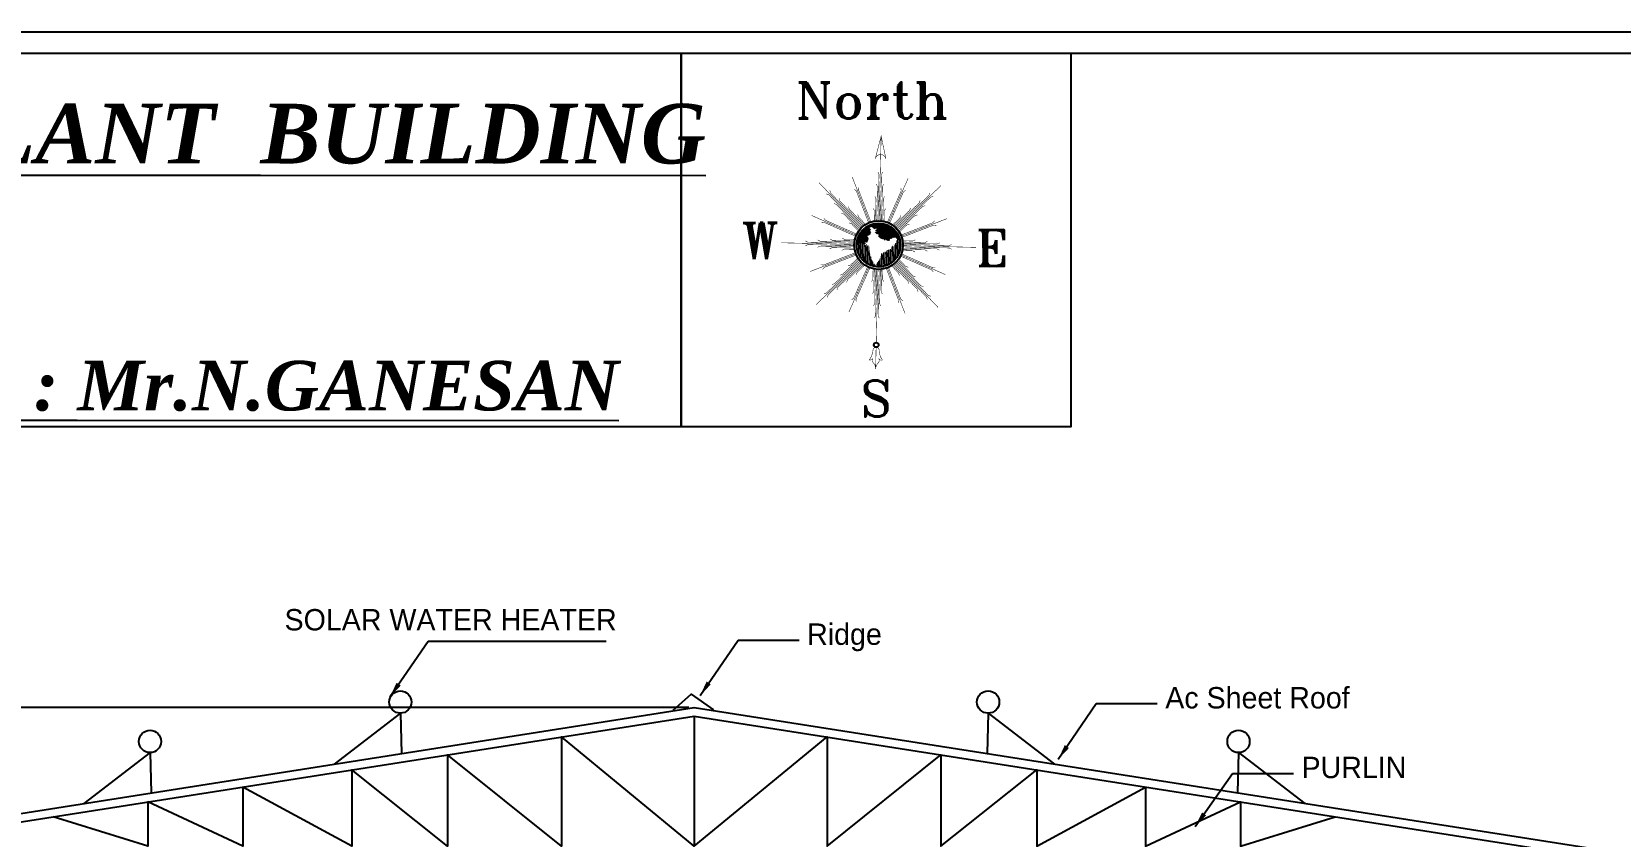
# Model space of a CAD drawing. Header units: metres. Extents: x 2266903 to 2267229, y 4174 to 4381.
# Drawn here: x 2267176.24 to 2267194.81, y 4270.14 to 4279.55 of the extents above; entities that cross this region are included whole.
import ezdxf

# ---------------------------------------------------------------- set-up
doc = ezdxf.new("R2010")
doc.units = ezdxf.units.M
doc.header["$LTSCALE"] = 3.5
doc.header["$MEASUREMENT"] = 0
doc.layers.get('0').update_dxf_attribs({"linetype": 'CONTINUOUS'})
doc.layers.add('BLK_1_HT_OF_BLDG', color=5, linetype='CONTINUOUS')
doc.layers.add('TITLE', color=7, linetype='CONTINUOUS')
doc.styles.add('APEXT', font='ROMANT.shx')
doc.styles.add('munuinchu', font='ANTQUAB.TTF', dxfattribs={"height": 4})
doc.dimstyles.get("Standard").update_dxf_attribs({"dimtxt": 0.18, "dimasz": 0.18, "dimexe": 0.18, "dimexo": 0.0625, "dimgap": 0.09, "dimtad": 0, "dimtih": 1, "dimtoh": 1, "dimdec": 4, "dimzin": 0, "dimdsep": 46, "dimtxsty": 'Standard', "dimcen": 0.09, "dimadec": 0, "dimazin": 0, "dimtfac": 1, "dimtdec": 4, "dimtofl": 0, "dimtmove": 0, "dimatfit": 3, "dimfxl": 0, "dimtolj": 1, "dimtzin": 0, "dimarcsym": 0})
doc.dimstyles.new('Standard$0', dxfattribs={"dimscale": 0.1, "dimtxt": 3, "dimasz": 0.8, "dimexe": 0.18, "dimexo": 0.0625, "dimgap": 0.09, "dimtad": 1, "dimzin": 0, "dimdsep": 46, "dimtxsty": 'Standard', "dimcen": 0.09, "dimclrd": 8, "dimclre": 8, "dimadec": 0, "dimazin": 0, "dimtfac": 1, "dimtix": 1, "dimtofl": 0, "dimtmove": 0, "dimatfit": 3, "dimfxl": 0, "dimtolj": 1, "dimtzin": 0, "dimarcsym": 0})

# ---------------------------------------------------------------- blocks, each defined once
blk = doc.blocks.new('*D77')
at = {"layer": 'BLK_1_HT_OF_BLDG', "color": 0, "lineweight": -2}
for p, q in [((2267183.921, 4271.645), (2267165.356, 4271.645)), ((2267165.536, 4271.465), (2267165.536, 4267.612)), ((2267165.536, 4263.4), (2267165.536, 4267.252)), ((2267183.921, 4263.22), (2267165.356, 4263.22))]:
    blk.add_line(p, q, dxfattribs=at)
at = {"layer": 'BLK_1_HT_OF_BLDG', "color": 0}
for points in [[(2267165.506, 4271.465), (2267165.566, 4271.465), (2267165.536, 4271.645)], [(2267165.506, 4263.4), (2267165.566, 4263.4), (2267165.536, 4263.22)]]:
    blk.add_solid(points, dxfattribs=at)
at = {"layer": 'BLK_1_HT_OF_BLDG', "color": 0, "insert": (2267165.536, 4267.432), "char_height": 0.18, "attachment_point": 5}
blk.add_mtext('\\A1;8.4248', dxfattribs=at)

msp = doc.modelspace()

# ---------------------------------------------------------------- hatches: boundary and pattern name
at = {"layer": 'TITLE'}
h = msp.add_hatch(dxfattribs=at)
h.set_pattern_fill('ANSI31', color=17, scale=0.041175, angle=358.6418878, style=0)
h.set_pattern_definition([(43.64189, (2267189.2390977, 4276.2151764), (-0.003552069, 0.003724584), [])])
h.paths.add_polyline_path([(2267185.886284, 4277.101366), (2267185.89806, 4277.095094), (2267185.907448, 4277.092776), (2267185.913591, 4277.086344), (2267185.93449, 4277.082705), (2267185.94904, 4277.079146), (2267185.971434, 4277.06846), (2267185.973742, 4277.068893), (2267185.976109, 4277.068001), (2267185.978402, 4277.068767), (2267185.982629, 4277.070945), (2267185.985831, 4277.073743), (2267185.987388, 4277.076136), (2267185.987647, 4277.077807), (2267185.987271, 4277.078787), (2267185.983996, 4277.077647), (2267185.981156, 4277.074201), (2267185.977144, 4277.074688), (2267185.971776, 4277.07578), (2267185.968702, 4277.077637), (2267185.967229, 4277.080893), (2267185.96476, 4277.084105), (2267185.964658, 4277.086425), (2267185.965435, 4277.09144), (2267185.969417, 4277.091615), (2267185.974092, 4277.091157), (2267185.976688, 4277.0926), (2267185.978967, 4277.093696), (2267185.981334, 4277.092804), (2267185.984047, 4277.091595), (2267185.986746, 4277.090718), (2267185.992431, 4277.089972), (2267185.997091, 4277.089845), (2267185.998131, 4277.088895), (2267186.001154, 4277.087413), (2267186.003121, 4277.091263), (2267186.00404, 4277.096072), (2267186.006713, 4277.103843), (2267186.014182, 4277.113958), (2267186.011916, 4277.117804), (2267186.016757, 4277.121018), (2267186.016611, 4277.124332), (2267186.017505, 4277.126696), (2267186.015656, 4277.130931), (2267186.014817, 4277.134879), (2267186.015696, 4277.137574), (2267186.016589, 4277.139938), (2267186.013457, 4277.143121), (2267186.012589, 4277.147732), (2267186.00688, 4277.149141), (2267186.004558, 4277.149038), (2267186.002421, 4277.152265), (2267186.002348, 4277.153922), (2267186.002245, 4277.156242), (2267186.003412, 4277.159946), (2267186.006297, 4277.162398), (2267186.00921, 4277.164186), (2267186.010319, 4277.169216), (2267186.011891, 4277.171277), (2267186.014921, 4277.170415), (2267186.023153, 4277.172105), (2267186.02831, 4277.176759), (2267186.029579, 4277.178143), (2267186.032161, 4277.179917), (2267186.034743, 4277.181691), (2267186.037554, 4277.185799), (2267186.038492, 4277.187169), (2267186.039341, 4277.190527), (2267186.040884, 4277.193251), (2267186.043061, 4277.196668), (2267186.044632, 4277.198729), (2267186.046175, 4277.201454), (2267186.046434, 4277.203126), (2267186.044803, 4277.210096), (2267186.043417, 4277.211363), (2267186.04167, 4277.213279), (2267186.039938, 4277.214863), (2267186.037542, 4277.216418), (2267186.03705, 4277.220049), (2267186.036918, 4277.223032), (2267186.03686, 4277.224357), (2267186.038085, 4277.226736), (2267186.039959, 4277.229475), (2267186.041907, 4277.230557), (2267186.043147, 4277.232604), (2267186.044299, 4277.236639), (2267186.043446, 4277.240918), (2267186.040298, 4277.244433), (2267186.038942, 4277.245037), (2267186.035565, 4277.246217), (2267186.033486, 4277.248117), (2267186.031437, 4277.249355), (2267186.027353, 4277.2515), (2267186.027177, 4277.255477), (2267186.027104, 4277.257134), (2267186.028964, 4277.260205), (2267186.031668, 4277.262631), (2267186.035134, 4277.264392), (2267186.036803, 4277.265155), (2267186.03869, 4277.266204), (2267186.041665, 4277.267622), (2267186.043247, 4277.268289), (2267186.050775, 4277.270795), (2267186.053069, 4277.27156), (2267186.059793, 4277.269864), (2267186.062594, 4277.266666), (2267186.065322, 4277.265126), (2267186.067747, 4277.262908), (2267186.076207, 4277.251991), (2267186.077247, 4277.25104), (2267186.081258, 4277.250553), (2267186.083595, 4277.250324), (2267186.087694, 4277.247848), (2267186.090437, 4277.245976), (2267186.091115, 4277.245674), (2267186.095024, 4277.247506), (2267186.10029, 4277.248734), (2267186.102857, 4277.25084), (2267186.108108, 4277.252399), (2267186.111095, 4277.252531), (2267186.113403, 4277.252964), (2267186.115726, 4277.253067), (2267186.119045, 4277.253213), (2267186.121441, 4277.251658), (2267186.122885, 4277.249065), (2267186.124285, 4277.247466), (2267186.125022, 4277.245838), (2267186.124894, 4277.241184), (2267186.124015, 4277.238489), (2267186.122517, 4277.23477), (2267186.118983, 4277.231958), (2267186.117411, 4277.229896), (2267186.109661, 4277.22746), (2267186.106704, 4277.226666), (2267186.105796, 4277.224633), (2267186.106201, 4277.222991), (2267186.106606, 4277.221348), (2267186.109362, 4277.219145), (2267186.113388, 4277.218326), (2267186.117775, 4277.216859), (2267186.118497, 4277.215563), (2267186.121718, 4277.210392), (2267186.122425, 4277.209427), (2267186.120868, 4277.207034), (2267186.119628, 4277.204987), (2267186.119686, 4277.203661), (2267186.117105, 4277.201887), (2267186.115445, 4277.201814), (2267186.112098, 4277.202331), (2267186.106383, 4277.203739), (2267186.102748, 4277.203247), (2267186.103616, 4277.198636), (2267186.106763, 4277.195122), (2267186.110227, 4277.191954), (2267186.111959, 4277.19037), (2267186.115697, 4277.188542), (2267186.118367, 4277.188328), (2267186.123676, 4277.188562), (2267186.129536, 4277.183839), (2267186.13222, 4277.183293), (2267186.1359, 4277.182791), (2267186.140057, 4277.178989), (2267186.142829, 4277.176454), (2267186.14622, 4277.174943), (2267186.149641, 4277.172769), (2267186.150739, 4277.170493), (2267186.150797, 4277.169168), (2267186.147263, 4277.166356), (2267186.146961, 4277.165678), (2267186.145462, 4277.161959), (2267186.144973, 4277.157953), (2267186.143114, 4277.154883), (2267186.142494, 4277.153859), (2267186.142971, 4277.15056), (2267186.149049, 4277.142403), (2267186.150132, 4277.140459), (2267186.158213, 4277.138158), (2267186.163625, 4277.136072), (2267186.170047, 4277.133698), (2267186.172399, 4277.133137), (2267186.178821, 4277.130764), (2267186.180192, 4277.129828), (2267186.184218, 4277.129009), (2267186.186873, 4277.129126), (2267186.197734, 4277.125206), (2267186.199481, 4277.123291), (2267186.202238, 4277.121088), (2267186.203926, 4277.120498), (2267186.204477, 4277.118978), (2267186.2047, 4277.117929), (2267186.206188, 4277.11623), (2267186.207493, 4277.114699), (2267186.211436, 4277.113523), (2267186.213339, 4277.115599), (2267186.214462, 4277.120297), (2267186.21436, 4277.122617), (2267186.214156, 4277.127257), (2267186.21587, 4277.133642), (2267186.21871, 4277.137088), (2267186.221712, 4277.136888), (2267186.224742, 4277.136025), (2267186.224917, 4277.132048), (2267186.224976, 4277.130722), (2267186.22538, 4277.12908), (2267186.227503, 4277.126185), (2267186.227649, 4277.12287), (2267186.226711, 4277.121501), (2267186.227838, 4277.118562), (2267186.229426, 4277.11462), (2267186.231129, 4277.113699), (2267186.235199, 4277.111885), (2267186.239572, 4277.11075), (2267186.24657, 4277.110394), (2267186.249254, 4277.109848), (2267186.252557, 4277.110325), (2267186.256554, 4277.110169), (2267186.258877, 4277.110271), (2267186.267447, 4277.111977), (2267186.26873, 4277.11303), (2267186.267979, 4277.114989), (2267186.266334, 4277.116494), (2267186.266838, 4277.118259), (2267186.266375, 4277.121227), (2267186.261685, 4277.122017), (2267186.259982, 4277.122938), (2267186.257874, 4277.125502), (2267186.257816, 4277.126828), (2267186.259446, 4277.127564), (2267186.261291, 4277.130966), (2267186.263975, 4277.13042), (2267186.265678, 4277.129498), (2267186.269055, 4277.128319), (2267186.271363, 4277.128753), (2267186.276585, 4277.130975), (2267186.279211, 4277.131755), (2267186.287175, 4277.132105), (2267186.290782, 4277.13326), (2267186.292065, 4277.134313), (2267186.294935, 4277.137096), (2267186.297863, 4277.138553), (2267186.300113, 4277.140312), (2267186.303286, 4277.143773), (2267186.308811, 4277.146672), (2267186.311422, 4277.147784), (2267186.314394, 4277.148247), (2267186.316429, 4277.14734), (2267186.320513, 4277.145195), (2267186.322504, 4277.145283), (2267186.326081, 4277.147101), (2267186.330034, 4277.147939), (2267186.335012, 4277.148158), (2267186.33735, 4277.147929), (2267186.337061, 4277.14692), (2267186.335114, 4277.145838), (2267186.3365, 4277.144571), (2267186.339242, 4277.142699), (2267186.34057, 4277.142758), (2267186.341853, 4277.14381), (2267186.343498, 4277.144215), (2267186.346597, 4277.14179), (2267186.346674, 4277.140038), (2267186.345161, 4277.136651), (2267186.343228, 4277.135237), (2267186.343257, 4277.134574), (2267186.344643, 4277.133307), (2267186.347991, 4277.13279), (2267186.349967, 4277.13321), (2267186.353942, 4277.134871), (2267186.357577, 4277.135363), (2267186.362209, 4277.135899), (2267186.365327, 4277.133048), (2267186.364794, 4277.130036), (2267186.363525, 4277.128652), (2267186.362358, 4277.124948), (2267186.361746, 4277.122438), (2267186.361775, 4277.121775), (2267186.36381, 4277.120868), (2267186.367202, 4277.119357), (2267186.37144, 4277.123202), (2267186.379166, 4277.125888), (2267186.383073, 4277.127879, 0.77930178)])
h = msp.add_hatch(dxfattribs=at)
h.set_pattern_fill('MUDST', color=151, scale=0.041175, angle=358.6418878, style=0)
h.set_pattern_definition([(358.6419, (2267189.239098, 4276.215176), (0.020825456, 0.009802796), [0.010293633, -0.010293633, 0, -0.010293633, 0, -0.010293633])])
h.paths.add_polyline_path([(2267186.394467, 4277.04596, 0.081135597), (2267186.383073, 4277.127879), (2267186.379166, 4277.125888), (2267186.37144, 4277.123202), (2267186.367202, 4277.119357), (2267186.367792, 4277.118445), (2267186.36563, 4277.117296), (2267186.363624, 4277.11754), (2267186.357925, 4277.118617), (2267186.35566, 4277.117189), (2267186.353815, 4277.113787), (2267186.352648, 4277.112647), (2267186.352477, 4277.108986), (2267186.350212, 4277.107558), (2267186.350285, 4277.105901), (2267186.349406, 4277.103206), (2267186.347561, 4277.099804), (2267186.345297, 4277.098376), (2267186.344491, 4277.094024), (2267186.342617, 4277.091285), (2267186.341781, 4277.087595), (2267186.342332, 4277.082639), (2267186.342693, 4277.08199), (2267186.341685, 4277.074538), (2267186.33177, 4277.077714), (2267186.331873, 4277.075394), (2267186.332409, 4277.070769), (2267186.333277, 4277.066158), (2267186.332471, 4277.061806), (2267186.329889, 4277.060032), (2267186.32839, 4277.056313), (2267186.324755, 4277.055821), (2267186.319445, 4277.055587), (2267186.316805, 4277.055139), (2267186.317356, 4277.050182), (2267186.317877, 4277.045888), (2267186.318399, 4277.041594), (2267186.319989, 4277.035687), (2267186.320569, 4277.030068), (2267186.320715, 4277.026753), (2267186.317874, 4277.023308), (2267186.316503, 4277.024243), (2267186.313312, 4277.028752), (2267186.311448, 4277.033319), (2267186.311375, 4277.034976), (2267186.309585, 4277.037886), (2267186.301606, 4277.037866), (2267186.301, 4277.036511), (2267186.30103, 4277.035849), (2267186.301307, 4277.029552), (2267186.299852, 4277.024839), (2267186.297212, 4277.02439), (2267186.295465, 4277.026306), (2267186.293025, 4277.028855), (2267186.289593, 4277.021977), (2267186.289768, 4277.018), (2267186.289684, 4277.012351), (2267186.285833, 4277.009193), (2267186.284506, 4277.009135), (2267186.283397, 4277.004105), (2267186.280742, 4277.003988), (2267186.277829, 4277.002199), (2267186.273314, 4276.999012), (2267186.265282, 4276.998965), (2267186.263291, 4276.998877), (2267186.261026, 4276.997449), (2267186.257146, 4276.994954), (2267186.251881, 4276.993726), (2267186.229018, 4276.986191), (2267186.223219, 4276.979772), (2267186.221671, 4276.97806), (2267186.219574, 4276.973778), (2267186.21911, 4276.970465), (2267186.214359, 4276.968642), (2267186.207534, 4276.965359), (2267186.193697, 4276.956814), (2267186.181857, 4276.954366), (2267186.174989, 4276.952075), (2267186.170239, 4276.946894), (2267186.167564, 4276.939816), (2267186.166963, 4276.930841), (2267186.167329, 4276.928787), (2267186.164185, 4276.909757), (2267186.159872, 4276.894652), (2267186.154216, 4276.887443), (2267186.149641, 4276.878293), (2267186.145602, 4276.869772), (2267186.141823, 4276.865907), (2267186.135478, 4276.860766), (2267186.125804, 4276.854374), (2267186.123085, 4276.848288), (2267186.120541, 4276.838233), (2267186.114037, 4276.827806), (2267186.106838, 4276.820985), (2267186.095892, 4276.821908), (2267186.084638, 4276.827694), (2267186.073855, 4276.848505), (2267186.065825, 4276.860568), (2267186.060232, 4276.883118), (2267186.052162, 4276.898859), (2267186.045676, 4276.910505), (2267186.042127, 4276.923275), (2267186.041734, 4276.932206), (2267186.03793, 4276.95732), (2267186.032005, 4276.978194), (2267186.029885, 4276.984533), (2267186.026248, 4276.996092), (2267186.024836, 4277.00772), (2267186.026919, 4277.018658), (2267186.025417, 4277.022576), (2267186.020046, 4277.028981), (2267186.019871, 4277.032958), (2267186.015729, 4277.043973), (2267186.011424, 4277.045776), (2267186.005479, 4277.041506), (2267186.003262, 4277.043428), (2267186.003145, 4277.04608), (2267185.999174, 4277.050089), (2267185.999087, 4277.052078), (2267185.996545, 4277.056947), (2267185.994105, 4277.059496), (2267185.990542, 4277.057347), (2267185.989693, 4277.053989), (2267185.98776, 4277.052575), (2267185.984529, 4277.050441), (2267185.981528, 4277.050641), (2267185.977053, 4277.054096), (2267185.974771, 4277.060637), (2267185.974366, 4277.06228), (2267185.97298, 4277.063547), (2267185.971434, 4277.06846), (2267185.94904, 4277.079146), (2267185.93449, 4277.082705), (2267185.913591, 4277.086344), (2267185.907448, 4277.092776), (2267185.89806, 4277.095094), (2267185.886284, 4277.101366, 0.042473379), (2267185.881568, 4277.058119, 1)])

# ---------------------------------------------------------------- linework, layer by layer
at = {"color": 0}
for points in [[(2267130.776248, 4279.54691), (2267228.706137, 4279.54691), (2267228.706137, 4209.444695), (2267130.776248, 4209.444695)], [(2267131.026248, 4279.29691), (2267183.832786, 4279.29691), (2267183.832786, 4274.92516), (2267131.026248, 4274.92516)], [(2267131.026248, 4279.29691), (2267228.456137, 4279.29691), (2267228.456137, 4209.694695), (2267131.026248, 4209.694695)], [(2267183.832786, 4279.29691), (2267188.386773, 4279.29691), (2267188.386773, 4274.92516), (2267183.832786, 4274.92516)]]:
    msp.add_lwpolyline(points, close=True, dxfattribs=at)
for points in [[(2267212.831818, 4209.694695), (2267131.026248, 4209.694695), (2267131.026248, 4279.29691), (2267212.831818, 4279.29691), (2267212.831818, 4232.270406)], [(2267180.549159, 4271.576899), (2267179.774873, 4270.982515)], [(2267180.549159, 4271.576899), (2267180.562053, 4271.106354)], [(2267187.418527, 4271.576899), (2267187.405632, 4271.106354)], [(2267187.418527, 4271.576899), (2267188.192812, 4270.982515)], [(2267177.622891, 4271.116538), (2267176.848606, 4270.522154)], [(2267177.622891, 4271.116538), (2267177.635786, 4270.645993)], [(2267190.344794, 4271.116538), (2267190.3319, 4270.645993)], [(2267190.344794, 4271.116538), (2267191.119079, 4270.522154)]]:
    msp.add_lwpolyline(points, dxfattribs=at)
for points in [[(2267173.434515, 4269.985048), (2267183.983843, 4271.644671), (2267194.531948, 4269.985211)], [(2267183.737694, 4271.611978), (2267183.947186, 4271.80109), (2267184.206994, 4271.615032)], [(2267173.434515, 4269.88417), (2267183.983843, 4271.543793), (2267194.531948, 4269.884332)], [(2267183.983843, 4271.543793), (2267183.983843, 4270.023793), (2267182.431303, 4271.299547), (2267182.431303, 4270.023793), (2267181.100944, 4271.090255), (2267181.100944, 4270.023793), (2267179.980572, 4270.913997), (2267179.980572, 4270.023793), (2267178.709179, 4270.713981), (2267178.709179, 4270.023793), (2267177.59829, 4270.539216), (2267177.59829, 4270.023793), (2267176.492296, 4270.365221)], [(2267183.983843, 4271.543793), (2267183.983843, 4270.023793), (2267185.536382, 4271.299547), (2267185.536382, 4270.023793), (2267186.866741, 4271.090255), (2267186.866741, 4270.023793), (2267187.987113, 4270.913997), (2267187.987113, 4270.023793), (2267189.258507, 4270.713981), (2267189.258507, 4270.023793), (2267190.369395, 4270.539216), (2267190.369395, 4270.023793), (2267191.475389, 4270.365221)]]:
    msp.add_lwpolyline(points)
for centre in [(2267180.549159, 4271.707201), (2267187.418527, 4271.707201), (2267177.622891, 4271.246839), (2267190.344794, 4271.246839)]:
    msp.add_circle(centre, 0.130301, dxfattribs=at)
at = {"layer": 'TITLE', "color": 251, "const_width": 0.0057}
msp.add_lwpolyline([(2267186.099726, 4278.063589, -0.791706026), (2267186.224206, 4278.060638), (2267186.168226, 4278.326179), (2267186.099726, 4278.063589)], format="xyb", dxfattribs=at)
for points in [[(2267186.144773, 4277.336984), (2267186.168226, 4278.326179)], [(2267185.941309, 4277.258302), (2267185.442547, 4277.781288)], [(2267186.035216, 4277.317878), (2267185.829612, 4277.849557)], [(2267186.116245, 4277.336231), (2267186.125737, 4277.736581), (2267186.112165, 4277.765413)], [(2267186.130518, 4277.336965), (2267186.143362, 4277.878715), (2267186.12979, 4277.907547)], [(2267186.159012, 4277.336289), (2267186.171856, 4277.878039), (2267186.186779, 4277.906196)], [(2267186.173234, 4277.33488), (2267186.182725, 4277.735229), (2267186.197648, 4277.763386)], [(2267186.253302, 4277.312708), (2267186.483871, 4277.834046)], [(2267185.931242, 4277.248209), (2267185.55725, 4277.640367), (2267185.527265, 4277.651157)], [(2267185.951868, 4277.26788), (2267185.577876, 4277.660038), (2267185.568517, 4277.690498)], [(2267185.962921, 4277.276939), (2267185.686541, 4277.566742), (2267185.677185, 4277.597202)], [(2267186.022052, 4277.312406), (2267185.878001, 4277.684914), (2267185.854428, 4277.706357)], [(2267186.048636, 4277.322686), (2267185.904585, 4277.695192), (2267185.907597, 4277.726918)], [(2267186.101955, 4277.334773), (2267186.108112, 4277.594446), (2267186.09454, 4277.623279)], [(2267186.187439, 4277.332746), (2267186.193595, 4277.59242), (2267186.208518, 4277.620576)], [(2267186.240125, 4277.318146), (2267186.401667, 4277.683407), (2267186.400162, 4277.715241)], [(2267186.266192, 4277.306618), (2267186.427734, 4277.671881), (2267186.452294, 4277.692183)], [(2267186.323576, 4277.268389), (2267186.613379, 4277.544768), (2267186.624168, 4277.574751)], [(2267186.334187, 4277.258815), (2267186.726346, 4277.632807), (2267186.737135, 4277.662792)], [(2267186.34428, 4277.248749), (2267186.867266, 4277.747511)], [(2267186.353858, 4277.238189), (2267186.746016, 4277.612181), (2267186.776476, 4277.62154)], [(2267185.877349, 4277.167324), (2267185.356012, 4277.397893)], [(2267185.921669, 4277.237597), (2267185.645289, 4277.5274), (2267185.615307, 4277.538189)], [(2267185.912595, 4277.226462), (2267185.733331, 4277.414433), (2267185.703349, 4277.425222)], [(2267185.974474, 4277.285475), (2267185.795209, 4277.473445), (2267185.785853, 4277.503908)], [(2267185.986536, 4277.293477), (2267185.903878, 4277.380149), (2267185.89452, 4277.410612)], [(2267186.087648, 4277.332578), (2267186.090487, 4277.452312), (2267186.076915, 4277.481144)], [(2267186.201626, 4277.329875), (2267186.204464, 4277.44961), (2267186.219387, 4277.477767)], [(2267186.300771, 4277.286027), (2267186.387444, 4277.368684), (2267186.398235, 4277.39867)], [(2267186.312441, 4277.277462), (2267186.500411, 4277.456726), (2267186.511201, 4277.486709)], [(2267186.362918, 4277.227136), (2267186.65272, 4277.503513), (2267186.68318, 4277.512872)], [(2267186.371453, 4277.215583), (2267186.559424, 4277.394848), (2267186.589886, 4277.404204)], [(2267185.871911, 4277.154146), (2267185.50665, 4277.315689), (2267185.474817, 4277.314184)], [(2267185.883439, 4277.180213), (2267185.518176, 4277.341756), (2267185.497875, 4277.366319)], [(2267185.904031, 4277.214793), (2267185.821373, 4277.301466), (2267185.791388, 4277.312256)], [(2267186.379455, 4277.203521), (2267186.466127, 4277.28618), (2267186.49659, 4277.295537)], [(2267186.398384, 4277.168005), (2267186.770893, 4277.312057), (2267186.792335, 4277.33563)], [(2267186.403857, 4277.154842), (2267186.935536, 4277.360446)], [(2267186.408665, 4277.141421), (2267186.78117, 4277.285473), (2267186.812897, 4277.282461)], [(2267185.853074, 4277.058795), (2267184.998242, 4277.079062)], [(2267185.853093, 4277.044539), (2267185.311343, 4277.057383), (2267185.282511, 4277.043812)], [(2267185.853768, 4277.073034), (2267185.312018, 4277.085878), (2267185.283862, 4277.1008)], [(2267185.853827, 4277.030267), (2267185.453477, 4277.039758), (2267185.424645, 4277.026187)], [(2267185.855178, 4277.087256), (2267185.454828, 4277.096747), (2267185.426671, 4277.11167)], [(2267185.855285, 4277.015977), (2267185.595611, 4277.022133), (2267185.566779, 4277.008562)], [(2267185.857311, 4277.10146), (2267185.597638, 4277.107617), (2267185.569481, 4277.122539)], [(2267185.860182, 4277.115647), (2267185.740448, 4277.118486), (2267185.712291, 4277.133409)], [(2267186.418556, 4277.102409), (2267186.538291, 4277.099571), (2267186.567123, 4277.113142)], [(2267186.420751, 4277.088102), (2267186.680425, 4277.081946), (2267186.709257, 4277.095517)], [(2267186.420858, 4277.016824), (2267186.821208, 4277.007332), (2267186.849364, 4276.992409)], [(2267186.422209, 4277.073812), (2267186.822559, 4277.064321), (2267186.851391, 4277.077893)], [(2267186.422268, 4277.031045), (2267186.964018, 4277.018202), (2267186.992174, 4277.003279)], [(2267186.422943, 4277.05954), (2267186.964693, 4277.046696), (2267186.993525, 4277.060268)], [(2267186.422962, 4277.045284), (2267187.277794, 4277.025017)], [(2267185.872179, 4276.949237), (2267185.3405, 4276.743633)], [(2267185.931756, 4276.855331), (2267185.40877, 4276.356568)], [(2267185.867371, 4276.962658), (2267185.494866, 4276.818607), (2267185.463139, 4276.821618)], [(2267185.877651, 4276.936074), (2267185.505143, 4276.792023), (2267185.483701, 4276.768449)], [(2267185.922178, 4276.86589), (2267185.53002, 4276.491898), (2267185.49956, 4276.482539)], [(2267185.941849, 4276.845264), (2267185.54969, 4276.471272), (2267185.538901, 4276.441287)], [(2267185.913118, 4276.876943), (2267185.623316, 4276.600563), (2267185.592856, 4276.591207)], [(2267185.95246, 4276.83569), (2267185.662657, 4276.559311), (2267185.651868, 4276.529329)], [(2267185.904583, 4276.888496), (2267185.716612, 4276.709231), (2267185.68615, 4276.699875)], [(2267185.85748, 4277.00167), (2267185.737745, 4277.004508), (2267185.708913, 4276.990937)], [(2267185.896581, 4276.900558), (2267185.809909, 4276.8179), (2267185.779446, 4276.808542)], [(2267186.324167, 4276.836199), (2267186.69816, 4276.444041), (2267186.707519, 4276.413581)], [(2267186.334727, 4276.845777), (2267186.833489, 4276.322791)], [(2267186.344794, 4276.85587), (2267186.718786, 4276.463712), (2267186.748771, 4276.452923)], [(2267186.354367, 4276.866482), (2267186.630747, 4276.576679), (2267186.660729, 4276.56589)], [(2267186.363441, 4276.877617), (2267186.542705, 4276.689646), (2267186.572687, 4276.678857)], [(2267186.372005, 4276.889286), (2267186.454663, 4276.802614), (2267186.484648, 4276.791823)], [(2267186.392596, 4276.923866), (2267186.757859, 4276.762324), (2267186.778161, 4276.73776)], [(2267186.398686, 4276.936755), (2267186.920024, 4276.706186)], [(2267186.404125, 4276.949933), (2267186.769386, 4276.788391), (2267186.801219, 4276.789896)], [(2267186.415854, 4276.988432), (2267186.535588, 4276.985593), (2267186.563745, 4276.97067)], [(2267186.418725, 4277.002619), (2267186.678398, 4276.996463), (2267186.706555, 4276.98154)], [(2267185.963595, 4276.826617), (2267185.775624, 4276.647353), (2267185.764835, 4276.617371)], [(2267186.022734, 4276.791371), (2267185.792164, 4276.270033)], [(2267186.009844, 4276.797461), (2267185.848302, 4276.432198), (2267185.823739, 4276.411897)], [(2267186.035911, 4276.785933), (2267185.874369, 4276.420672), (2267185.875874, 4276.388839)], [(2267185.975264, 4276.818053), (2267185.888592, 4276.735395), (2267185.877801, 4276.70541)], [(2267186.07441, 4276.774204), (2267186.071572, 4276.654469), (2267186.056649, 4276.626313)], [(2267186.088597, 4276.771333), (2267186.082441, 4276.511659), (2267186.067518, 4276.483503)], [(2267186.102802, 4276.7692), (2267186.093311, 4276.36885), (2267186.078388, 4276.340693)], [(2267186.117024, 4276.76779), (2267186.10418, 4276.22604), (2267186.089257, 4276.197883)], [(2267186.145518, 4276.767114), (2267186.132674, 4276.225364), (2267186.146246, 4276.196532)], [(2267186.159791, 4276.767849), (2267186.150299, 4276.367499), (2267186.163871, 4276.338666)], [(2267186.174081, 4276.769306), (2267186.167924, 4276.509633), (2267186.181496, 4276.480801)], [(2267186.188388, 4276.771502), (2267186.185549, 4276.651767), (2267186.199121, 4276.622935)], [(2267186.2274, 4276.781393), (2267186.371451, 4276.408887), (2267186.368439, 4276.377161)], [(2267186.24082, 4276.786201), (2267186.446424, 4276.254522)], [(2267186.253983, 4276.791673), (2267186.398035, 4276.419165), (2267186.421608, 4276.397722)], [(2267186.2895, 4276.810602), (2267186.372158, 4276.72393), (2267186.381516, 4276.693468)], [(2267186.301562, 4276.818604), (2267186.480826, 4276.630634), (2267186.490183, 4276.600171)], [(2267186.313114, 4276.82714), (2267186.589492, 4276.537338), (2267186.598851, 4276.506878)]]:
    msp.add_lwpolyline(points, dxfattribs=at)
at = {"layer": 'TITLE', "color": 241}
msp.add_lwpolyline([(2267186.293025, 4277.028855, 0.001133, 0.001133, 0), (2267186.289593, 4277.021977, 0.001133, 0.001133, 0), (2267186.289768, 4277.018, 0.001133, 0.001133, 0), (2267186.289684, 4277.012351, 0.001133, 0.001133, 0), (2267186.285833, 4277.009193, 0.001133, 0.001133, 0), (2267186.284506, 4277.009135, 0.001133, 0.001133, 0), (2267186.283397, 4277.004105, 0.001133, 0.001133, 0), (2267186.280742, 4277.003988, 0.001133, 0.001133, 0), (2267186.277829, 4277.002199, 0.001133, 0.001133, 0), (2267186.273314, 4276.999012, 0.001133, 0.001133, 0), (2267186.265282, 4276.998965, 0.001133, 0.001133, 0), (2267186.263291, 4276.998877, 0.001133, 0.001133, 0), (2267186.261026, 4276.997449, 0.001133, 0.001133, 0), (2267186.257146, 4276.994954, 0.001133, 0.001133, 0), (2267186.251881, 4276.993726, 0.001133, 0.001133, 0), (2267186.229018, 4276.986191, 0.001133, 0.001133, 0), (2267186.223219, 4276.979772, 0.001129, 0.001129, 0), (2267186.221671, 4276.97806, 0.001129, 0.001129, 0), (2267186.219574, 4276.973778, 0.001129, 0.001129, 0), (2267186.21911, 4276.970465, 0.001129, 0.001129, 0), (2267186.214359, 4276.968642, 0.001129, 0.001129, 0), (2267186.207534, 4276.965359, 0.001129, 0.001129, 0), (2267186.193697, 4276.956814, 0.001129, 0.001129, 0), (2267186.181857, 4276.954366, 0.001129, 0.001129, 0), (2267186.174989, 4276.952075, 0.001129, 0.001129, 0), (2267186.170239, 4276.946894, 0.001129, 0.001129, 0), (2267186.167564, 4276.939816, 0.001129, 0.001129, 0), (2267186.166963, 4276.930841, 0.001129, 0.001129, 0), (2267186.167329, 4276.928787, 0.001129, 0.001129, 0), (2267186.164185, 4276.909757, 0.001129, 0.001129, 0), (2267186.159872, 4276.894652, 0.001129, 0.001129, 0), (2267186.154216, 4276.887443, 0.001129, 0.001129, 0), (2267186.149641, 4276.878293, 0.001129, 0.001129, 0), (2267186.145602, 4276.869772, 0.001129, 0.001129, 0), (2267186.141823, 4276.865907, 0.001129, 0.001129, 0), (2267186.135478, 4276.860766, 0.001129, 0.001129, 0), (2267186.125804, 4276.854374, 0.001129, 0.001129, 0), (2267186.123085, 4276.848288, 0.001129, 0.001129, 0), (2267186.120541, 4276.838233, 0.001129, 0.001129, 0), (2267186.114037, 4276.827806, 0.001129, 0.001129, 0), (2267186.106838, 4276.820985, 0.001129, 0.001129, 0), (2267186.095892, 4276.821908, 0.001129, 0.001129, 0), (2267186.084638, 4276.827694, 0.001129, 0.001129, 0), (2267186.073855, 4276.848505, 0.001129, 0.001129, 0), (2267186.065825, 4276.860568, 0.001129, 0.001129, 0), (2267186.060232, 4276.883118, 0.001129, 0.001129, 0), (2267186.052162, 4276.898859, 0.001129, 0.001129, 0), (2267186.045676, 4276.910505, 0.001129, 0.001129, 0), (2267186.042127, 4276.923275, 0.001129, 0.001129, 0), (2267186.041734, 4276.932206, 0.001129, 0.001129, 0), (2267186.03793, 4276.95732, 0.001129, 0.001129, 0), (2267186.032005, 4276.978194, 0.001129, 0.001129, 0), (2267186.029885, 4276.984533, 0.001129, 0.001129, 0), (2267186.026248, 4276.996092, 0.001129, 0.001129, 0), (2267186.024836, 4277.00772, 0.001129, 0.001129, 0), (2267186.026919, 4277.018658, 0.001129, 0.001129, 0), (2267186.025417, 4277.022576, 0.001129, 0.001129, 0), (2267186.020046, 4277.028981, 0.001129, 0.001129, 0), (2267186.019871, 4277.032958, 0.001129, 0.001129, 0), (2267186.015729, 4277.043973, 0.001129, 0.001129, 0), (2267186.011424, 4277.045776, 0.001129, 0.001129, 0), (2267186.005479, 4277.041506, 0.001129, 0.001129, 0), (2267186.003262, 4277.043428, 0.001129, 0.001129, 0), (2267186.003145, 4277.04608, 0.001129, 0.001129, 0), (2267185.999174, 4277.050089, 0.001129, 0.001129, 0), (2267185.999087, 4277.052078, 0.001129, 0.001129, 0), (2267185.996545, 4277.056947, 0.001129, 0.001129, 0), (2267185.994105, 4277.059496, 0.001129, 0.001129, 0), (2267185.990542, 4277.057347, 0.001129, 0.001129, 0), (2267185.989693, 4277.053989, 0.001129, 0.001129, 0), (2267185.98776, 4277.052575, 0.001129, 0.001129, 0), (2267185.984529, 4277.050441, 0.001129, 0.001129, 0), (2267185.981528, 4277.050641, 0.001129, 0.001129, 0), (2267185.977053, 4277.054096, 0.001129, 0.001129, 0), (2267185.974771, 4277.060637, 0.001129, 0.001129, 0), (2267185.974366, 4277.06228, 0.001129, 0.001129, 0), (2267185.97298, 4277.063547, 0.001129, 0.001129, 0), (2267185.971434, 4277.06846, 0.001129, 0.001129, 0), (2267185.973742, 4277.068893, 0.001129, 0.001129, 0), (2267185.976109, 4277.068001, 0.001129, 0.001129, 0), (2267185.978402, 4277.068767, 0.001129, 0.001129, 0), (2267185.982629, 4277.070945, 0.001129, 0.001129, 0), (2267185.985831, 4277.073743, 0.001129, 0.001129, 0), (2267185.987388, 4277.076136, 0.001129, 0.001129, 0), (2267185.987647, 4277.077807, 0.001129, 0.001129, 0), (2267185.987271, 4277.078787, 0.001129, 0.001129, 0), (2267185.983996, 4277.077647, 0.001129, 0.001129, 0), (2267185.981156, 4277.074201, 0.001129, 0.001129, 0), (2267185.977144, 4277.074688, 0.001129, 0.001129, 0), (2267185.971776, 4277.07578, 0.001129, 0.001129, 0), (2267185.968702, 4277.077637, 0.001129, 0.001129, 0), (2267185.967229, 4277.080893, 0.001129, 0.001129, 0), (2267185.96476, 4277.084105, 0.001129, 0.001129, 0), (2267185.964658, 4277.086425, 0.001129, 0.001129, 0), (2267185.965435, 4277.09144, 0.001129, 0.001129, 0), (2267185.969417, 4277.091615, 0.001129, 0.001129, 0), (2267185.974092, 4277.091157, 0.001129, 0.001129, 0), (2267185.976688, 4277.0926, 0.001129, 0.001129, 0), (2267185.978967, 4277.093696, 0.001129, 0.001129, 0), (2267185.981334, 4277.092804, 0.001129, 0.001129, 0), (2267185.984047, 4277.091595, 0.001129, 0.001129, 0), (2267185.986746, 4277.090718, 0.001129, 0.001129, 0), (2267185.992431, 4277.089972, 0.001129, 0.001129, 0), (2267185.997091, 4277.089845, 0.001129, 0.001129, 0), (2267185.998131, 4277.088895, 0.001129, 0.001129, 0), (2267186.001154, 4277.087413, 0.001129, 0.001129, 0), (2267186.003121, 4277.091263, 0.001129, 0.001129, 0), (2267186.00404, 4277.096072, 0.001129, 0.001129, 0), (2267186.006713, 4277.103843, 0.001129, 0.001129, 0), (2267186.006713, 4277.103843, 0.001129, 0.001129, 0), (2267186.014182, 4277.113958, 0.001129, 0.001129, 0), (2267186.011916, 4277.117804, 0.001129, 0.001129, 0), (2267186.016757, 4277.121018, 0.001129, 0.001129, 0), (2267186.016611, 4277.124332, 0.001129, 0.001129, 0), (2267186.017505, 4277.126696, 0.001129, 0.001129, 0), (2267186.015656, 4277.130931, 0.001129, 0.001129, 0), (2267186.014817, 4277.134879, 0.001129, 0.001129, 0), (2267186.015696, 4277.137574, 0.001129, 0.001129, 0), (2267186.016589, 4277.139938, 0.001129, 0.001129, 0), (2267186.013457, 4277.143121, 0.001129, 0.001129, 0), (2267186.012589, 4277.147732, 0.001129, 0.001129, 0), (2267186.00688, 4277.149141, 0.001129, 0.001129, 0), (2267186.004558, 4277.149038, 0.001129, 0.001129, 0), (2267186.002421, 4277.152265, 0.001129, 0.001129, 0), (2267186.002348, 4277.153922, 0.001129, 0.001129, 0), (2267186.002245, 4277.156242, 0.001129, 0.001129, 0), (2267186.003412, 4277.159946, 0.001129, 0.001129, 0), (2267186.006297, 4277.162398, 0.001129, 0.001129, 0), (2267186.00921, 4277.164186, 0.001129, 0.001129, 0), (2267186.010319, 4277.169216, 0.001129, 0.001129, 0), (2267186.011891, 4277.171277, 0.001129, 0.001129, 0), (2267186.014921, 4277.170415, 0.001129, 0.001129, 0), (2267186.023153, 4277.172105, 0.001129, 0.001129, 0), (2267186.02831, 4277.176759, 0.001129, 0.001129, 0), (2267186.029579, 4277.178143, 0.001129, 0.001129, 0), (2267186.032161, 4277.179917, 0.001129, 0.001129, 0), (2267186.034743, 4277.181691, 0.001129, 0.001129, 0), (2267186.037554, 4277.185799, 0.001129, 0.001129, 0), (2267186.038492, 4277.187169, 0.001129, 0.001129, 0), (2267186.039341, 4277.190527, 0.001129, 0.001129, 0), (2267186.040884, 4277.193251, 0.001129, 0.001129, 0), (2267186.043061, 4277.196668, 0.001129, 0.001129, 0), (2267186.044632, 4277.198729, 0.001129, 0.001129, 0), (2267186.046175, 4277.201454, 0.001129, 0.001129, 0), (2267186.046434, 4277.203126, 0.001129, 0.001129, 0), (2267186.044803, 4277.210096, 0.001129, 0.001129, 0), (2267186.043417, 4277.211363, 0.001129, 0.001129, 0), (2267186.04167, 4277.213279, 0.001129, 0.001129, 0), (2267186.039938, 4277.214863, 0.001129, 0.001129, 0), (2267186.037542, 4277.216418, 0.001129, 0.001129, 0), (2267186.03705, 4277.220049, 0.001129, 0.001129, 0), (2267186.036918, 4277.223032, 0.001129, 0.001129, 0), (2267186.03686, 4277.224357, 0.001129, 0.001129, 0), (2267186.038085, 4277.226736, 0.001129, 0.001129, 0), (2267186.039959, 4277.229475, 0.001129, 0.001129, 0), (2267186.041907, 4277.230557, 0.001129, 0.001129, 0), (2267186.043147, 4277.232604, 0.001129, 0.001129, 0), (2267186.044299, 4277.236639, 0.001129, 0.001129, 0), (2267186.043446, 4277.240918, 0.001129, 0.001129, 0), (2267186.040298, 4277.244433, 0.001129, 0.001129, 0), (2267186.038942, 4277.245037, 0.001129, 0.001129, 0), (2267186.035565, 4277.246217, 0.001129, 0.001129, 0), (2267186.033486, 4277.248117, 0.001129, 0.001129, 0), (2267186.031437, 4277.249355, 0.001129, 0.001129, 0), (2267186.027353, 4277.2515, 0.001129, 0.001129, 0), (2267186.027177, 4277.255477, 0.001129, 0.001129, 0), (2267186.027104, 4277.257134, 0.001129, 0.001129, 0), (2267186.028964, 4277.260205, 0.001129, 0.001129, 0), (2267186.031668, 4277.262631, 0.001129, 0.001129, 0), (2267186.035134, 4277.264392, 0.001129, 0.001129, 0), (2267186.036803, 4277.265155, 0.001129, 0.001129, 0), (2267186.03869, 4277.266204, 0.001129, 0.001129, 0), (2267186.041665, 4277.267622, 0.001129, 0.001129, 0), (2267186.043247, 4277.268289, 0.001129, 0.001129, 0), (2267186.050775, 4277.270795, 0.001129, 0.001129, 0), (2267186.053069, 4277.27156, 0.001129, 0.001129, 0), (2267186.059793, 4277.269864, 0.001129, 0.001129, 0), (2267186.062594, 4277.266666, 0.001129, 0.001129, 0), (2267186.065322, 4277.265126, 0.001129, 0.001129, 0), (2267186.067747, 4277.262908, 0.001129, 0.001129, 0), (2267186.076207, 4277.251991, 0.001129, 0.001129, 0), (2267186.077247, 4277.25104, 0.001129, 0.001129, 0), (2267186.081258, 4277.250553, 0.001129, 0.001129, 0), (2267186.083595, 4277.250324, 0.001129, 0.001129, 0), (2267186.087694, 4277.247848, 0.001129, 0.001129, 0), (2267186.090437, 4277.245976, 0.001129, 0.001129, 0), (2267186.091115, 4277.245674, 0.001129, 0.001129, 0), (2267186.095024, 4277.247506, 0.001129, 0.001129, 0), (2267186.10029, 4277.248734, 0.001129, 0.001129, 0), (2267186.102857, 4277.25084, 0.001129, 0.001129, 0), (2267186.108108, 4277.252399, 0.001129, 0.001129, 0), (2267186.111095, 4277.252531, 0.001129, 0.001129, 0), (2267186.113403, 4277.252964, 0.001129, 0.001129, 0), (2267186.115726, 4277.253067, 0.001129, 0.001129, 0), (2267186.119045, 4277.253213, 0.001129, 0.001129, 0), (2267186.121441, 4277.251658, 0.001129, 0.001129, 0), (2267186.122885, 4277.249065, 0.001129, 0.001129, 0), (2267186.124285, 4277.247466, 0.001129, 0.001129, 0), (2267186.125022, 4277.245838, 0.001129, 0.001129, 0), (2267186.124894, 4277.241184, 0.001129, 0.001129, 0), (2267186.124015, 4277.238489, 0.001129, 0.001129, 0), (2267186.122517, 4277.23477, 0.001129, 0.001129, 0), (2267186.118983, 4277.231958, 0.001129, 0.001129, 0), (2267186.117411, 4277.229896, 0.001129, 0.001129, 0), (2267186.109661, 4277.22746, 0.001129, 0.001129, 0), (2267186.106704, 4277.226666, 0.001129, 0.001129, 0), (2267186.105796, 4277.224633, 0.001129, 0.001129, 0), (2267186.106201, 4277.222991, 0.001129, 0.001129, 0), (2267186.106606, 4277.221348, 0.001129, 0.001129, 0), (2267186.109362, 4277.219145, 0.001129, 0.001129, 0), (2267186.113388, 4277.218326, 0.001129, 0.001129, 0), (2267186.117775, 4277.216859, 0.001129, 0.001129, 0), (2267186.118497, 4277.215563, 0.001129, 0.001129, 0), (2267186.121718, 4277.210392, 0.001129, 0.001129, 0), (2267186.122425, 4277.209427, 0.001129, 0.001129, 0), (2267186.120868, 4277.207034, 0.001129, 0.001129, 0), (2267186.119628, 4277.204987, 0.001129, 0.001129, 0), (2267186.119686, 4277.203661, 0.001129, 0.001129, 0), (2267186.117105, 4277.201887, 0.001129, 0.001129, 0), (2267186.115445, 4277.201814, 0.001129, 0.001129, 0), (2267186.112098, 4277.202331, 0.001129, 0.001129, 0), (2267186.106383, 4277.203739, 0.001129, 0.001129, 0), (2267186.102748, 4277.203247, 0.001129, 0.001129, 0), (2267186.103616, 4277.198636, 0.001129, 0.001129, 0), (2267186.106763, 4277.195122, 0.001129, 0.001129, 0), (2267186.110227, 4277.191954, 0.001129, 0.001129, 0), (2267186.111959, 4277.19037, 0.001129, 0.001129, 0), (2267186.115697, 4277.188542, 0.001129, 0.001129, 0), (2267186.118367, 4277.188328, 0.001129, 0.001129, 0), (2267186.123676, 4277.188562, 0.001129, 0.001129, 0), (2267186.129536, 4277.183839, 0.001129, 0.001129, 0), (2267186.13222, 4277.183293, 0.001129, 0.001129, 0), (2267186.1359, 4277.182791, 0.001129, 0.001129, 0), (2267186.140057, 4277.178989, 0.001129, 0.001129, 0), (2267186.142829, 4277.176454, 0.001129, 0.001129, 0), (2267186.14622, 4277.174943, 0.001129, 0.001129, 0), (2267186.149641, 4277.172769, 0.001129, 0.001129, 0), (2267186.150739, 4277.170493, 0.001129, 0.001129, 0), (2267186.150797, 4277.169168, 0.001129, 0.001129, 0), (2267186.147263, 4277.166356, 0.001129, 0.001129, 0), (2267186.146961, 4277.165678, 0.001129, 0.001129, 0), (2267186.145462, 4277.161959, 0.001129, 0.001129, 0), (2267186.144973, 4277.157953, 0.001129, 0.001129, 0), (2267186.143114, 4277.154883, 0.001129, 0.001129, 0), (2267186.142494, 4277.153859, 0.001129, 0.001129, 0), (2267186.142971, 4277.15056, 0.001129, 0.001129, 0), (2267186.149049, 4277.142403, 0.001129, 0.001129, 0), (2267186.150132, 4277.140459, 0.001129, 0.001129, 0), (2267186.158213, 4277.138158, 0.001129, 0.001129, 0), (2267186.163625, 4277.136072, 0.001129, 0.001129, 0), (2267186.170047, 4277.133698, 0.001129, 0.001129, 0), (2267186.172399, 4277.133137, 0.001129, 0.001129, 0), (2267186.178821, 4277.130764, 0.001129, 0.001129, 0), (2267186.180192, 4277.129828, 0.001129, 0.001129, 0), (2267186.184218, 4277.129009, 0.001129, 0.001129, 0), (2267186.186873, 4277.129126, 0.001129, 0.001129, 0), (2267186.197734, 4277.125206, 0.001129, 0.001129, 0), (2267186.199481, 4277.123291, 0.001129, 0.001129, 0), (2267186.202238, 4277.121088, 0.001129, 0.001129, 0), (2267186.203926, 4277.120498, 0.001129, 0.001129, 0), (2267186.204477, 4277.118978, 0.001129, 0.001129, 0), (2267186.2047, 4277.117929, 0.001129, 0.001129, 0), (2267186.206188, 4277.11623, 0.001129, 0.001129, 0), (2267186.207493, 4277.114699, 0.001129, 0.001129, 0), (2267186.211436, 4277.113523, 0.001129, 0.001129, 0), (2267186.213339, 4277.115599, 0.001129, 0.001129, 0), (2267186.214462, 4277.120297, 0.001129, 0.001129, 0), (2267186.21436, 4277.122617, 0.001129, 0.001129, 0), (2267186.214156, 4277.127257, 0.001129, 0.001129, 0), (2267186.21587, 4277.133642, 0.001129, 0.001129, 0), (2267186.21871, 4277.137088, 0.001129, 0.001129, 0), (2267186.221712, 4277.136888, 0.001129, 0.001129, 0), (2267186.224742, 4277.136025, 0.001129, 0.001129, 0), (2267186.224917, 4277.132048, 0.001129, 0.001129, 0), (2267186.224976, 4277.130722, 0.001129, 0.001129, 0), (2267186.22538, 4277.12908, 0.001129, 0.001129, 0), (2267186.227503, 4277.126185, 0.001129, 0.001129, 0), (2267186.227649, 4277.12287, 0.001129, 0.001129, 0), (2267186.226711, 4277.121501, 0.001129, 0.001129, 0), (2267186.227838, 4277.118562, 0.001129, 0.001129, 0), (2267186.229426, 4277.11462, 0.001129, 0.001129, 0), (2267186.231129, 4277.113699, 0.001129, 0.001129, 0), (2267186.235199, 4277.111885, 0.001129, 0.001129, 0), (2267186.239572, 4277.11075, 0.001129, 0.001129, 0), (2267186.24657, 4277.110394, 0.001129, 0.001129, 0), (2267186.249254, 4277.109848, 0.001129, 0.001129, 0), (2267186.252557, 4277.110325, 0.001129, 0.001129, 0), (2267186.256554, 4277.110169, 0.001129, 0.001129, 0), (2267186.258877, 4277.110271, 0.001129, 0.001129, 0), (2267186.267447, 4277.111977, 0.001129, 0.001129, 0), (2267186.26873, 4277.11303, 0.001129, 0.001129, 0), (2267186.267979, 4277.114989, 0.001129, 0.001129, 0), (2267186.266593, 4277.116256, 0.001129, 0.001129, 0), (2267186.26655, 4277.11725, 0.001129, 0.001129, 0), (2267186.266838, 4277.118259, 0.001129, 0.001129, 0), (2267186.266375, 4277.121227, 0.001129, 0.001129, 0), (2267186.261685, 4277.122017, 0.001129, 0.001129, 0), (2267186.259982, 4277.122938, 0.001129, 0.001129, 0), (2267186.257874, 4277.125502, 0.001129, 0.001129, 0), (2267186.257816, 4277.126828, 0.001129, 0.001129, 0), (2267186.259446, 4277.127564, 0.001129, 0.001129, 0), (2267186.261291, 4277.130966, 0.001129, 0.001129, 0), (2267186.263975, 4277.13042, 0.001129, 0.001129, 0), (2267186.265678, 4277.129498, 0.001129, 0.001129, 0), (2267186.269055, 4277.128319, 0.001129, 0.001129, 0), (2267186.271363, 4277.128753, 0.001129, 0.001129, 0), (2267186.276585, 4277.130975, 0.001129, 0.001129, 0), (2267186.279211, 4277.131755, 0.001129, 0.001129, 0), (2267186.287175, 4277.132105, 0.001129, 0.001129, 0), (2267186.290782, 4277.13326, 0.001129, 0.001129, 0), (2267186.292065, 4277.134313, 0.001129, 0.001129, 0), (2267186.294935, 4277.137096, 0.001129, 0.001129, 0), (2267186.297863, 4277.138553, 0.001129, 0.001129, 0), (2267186.300113, 4277.140312, 0.001129, 0.001129, 0), (2267186.303286, 4277.143773, 0.001129, 0.001129, 0), (2267186.308811, 4277.146672, 0.001129, 0.001129, 0), (2267186.311422, 4277.147784, 0.001129, 0.001129, 0), (2267186.314394, 4277.148247, 0.001129, 0.001129, 0), (2267186.316429, 4277.14734, 0.001129, 0.001129, 0), (2267186.320513, 4277.145195, 0.001129, 0.001129, 0), (2267186.322504, 4277.145283, 0.001129, 0.001129, 0), (2267186.326081, 4277.147101, 0.001129, 0.001129, 0), (2267186.330034, 4277.147939, 0.001129, 0.001129, 0), (2267186.335012, 4277.148158, 0.001129, 0.001129, 0), (2267186.33735, 4277.147929, 0.001129, 0.001129, 0), (2267186.337061, 4277.14692, 0.001129, 0.001129, 0), (2267186.335114, 4277.145838, 0.001129, 0.001129, 0), (2267186.3365, 4277.144571, 0.001129, 0.001129, 0), (2267186.339242, 4277.142699, 0.001129, 0.001129, 0), (2267186.34057, 4277.142758, 0.001129, 0.001129, 0), (2267186.341853, 4277.14381, 0.001129, 0.001129, 0), (2267186.343498, 4277.144215, 0.001129, 0.001129, 0), (2267186.345908, 4277.142329, 0.001129, 0.001129, 0), (2267186.346616, 4277.141364, 0.001129, 0.001129, 0), (2267186.346674, 4277.140038, 0.001129, 0.001129, 0), (2267186.345161, 4277.136651, 0.001129, 0.001129, 0), (2267186.343228, 4277.135237, 0.001129, 0.001129, 0), (2267186.343257, 4277.134574, 0.001129, 0.001129, 0), (2267186.344643, 4277.133307, 0.001129, 0.001129, 0), (2267186.347991, 4277.13279, 0.001129, 0.001129, 0), (2267186.349967, 4277.13321, 0.001129, 0.001129, 0), (2267186.353942, 4277.134871, 0.001129, 0.001129, 0), (2267186.357577, 4277.135363, 0.001129, 0.001129, 0), (2267186.362209, 4277.135899, 0.001129, 0.001129, 0), (2267186.365327, 4277.133048, 0.001129, 0.001129, 0), (2267186.364794, 4277.130036, 0.001129, 0.001129, 0), (2267186.363525, 4277.128652, 0.001129, 0.001129, 0), (2267186.362358, 4277.124948, 0.001129, 0.001129, 0), (2267186.361746, 4277.122438, 0.001129, 0.001129, 0), (2267186.361775, 4277.121775, 0.001129, 0.001129, 0), (2267186.36381, 4277.120868, 0.001129, 0.001129, 0), (2267186.367202, 4277.119357, 0.001129, 0.001129, 0), (2267186.367792, 4277.118445, 0.001129, 0.001129, 0), (2267186.36563, 4277.117296, 0.001129, 0.001129, 0), (2267186.363624, 4277.11754, 0.001129, 0.001129, 0), (2267186.357925, 4277.118617, 0.001129, 0.001129, 0), (2267186.35566, 4277.117189, 0.001129, 0.001129, 0), (2267186.353815, 4277.113787, 0.001129, 0.001129, 0), (2267186.352648, 4277.112647, 0.001129, 0.001129, 0), (2267186.352477, 4277.108986, 0.001129, 0.001129, 0), (2267186.350212, 4277.107558, 0.001129, 0.001129, 0), (2267186.350285, 4277.105901, 0.001129, 0.001129, 0), (2267186.349406, 4277.103206, 0.001129, 0.001129, 0), (2267186.347561, 4277.099804, 0.001129, 0.001129, 0), (2267186.345297, 4277.098376, 0.001129, 0.001129, 0), (2267186.344491, 4277.094024, 0.001129, 0.001129, 0), (2267186.342617, 4277.091285, 0.001129, 0.001129, 0), (2267186.341781, 4277.087595, 0.001129, 0.001129, 0), (2267186.342332, 4277.082639, 0.001129, 0.001129, 0), (2267186.342693, 4277.08199, 0.001129, 0.001129, 0), (2267186.341685, 4277.074538, 0.001129, 0.001129, 0), (2267186.33177, 4277.077714, 0.001129, 0.001129, 0), (2267186.331873, 4277.075394, 0.001129, 0.001129, 0), (2267186.332409, 4277.070769, 0.001129, 0.001129, 0), (2267186.333277, 4277.066158, 0.001129, 0.001129, 0), (2267186.332471, 4277.061806, 0.001129, 0.001129, 0), (2267186.329889, 4277.060032, 0.001129, 0.001129, 0), (2267186.32839, 4277.056313, 0.001129, 0.001129, 0), (2267186.324755, 4277.055821, 0.001129, 0.001129, 0), (2267186.319445, 4277.055587, 0.001129, 0.001129, 0), (2267186.316805, 4277.055139, 0.001129, 0.001129, 0), (2267186.317356, 4277.050182, 0.001129, 0.001129, 0), (2267186.317877, 4277.045888, 0.001129, 0.001129, 0), (2267186.318399, 4277.041594, 0.001129, 0.001129, 0), (2267186.319989, 4277.035687, 0.001129, 0.001129, 0), (2267186.320569, 4277.030068, 0.001129, 0.001129, 0), (2267186.320715, 4277.026753, 0.001129, 0.001129, 0), (2267186.317874, 4277.023308, 0.001129, 0.001129, 0), (2267186.316503, 4277.024243, 0.001129, 0.001129, 0), (2267186.313312, 4277.028752, 0.001129, 0.001129, 0), (2267186.311448, 4277.033319, 0.001129, 0.001129, 0), (2267186.311375, 4277.034976, 0.001129, 0.001129, 0), (2267186.309585, 4277.037886, 0.001129, 0.001129, 0), (2267186.301606, 4277.037866, 0.001129, 0.001129, 0), (2267186.301, 4277.036511, 0.001129, 0.001129, 0), (2267186.30103, 4277.035849, 0.001129, 0.001129, 0), (2267186.301307, 4277.029552, 0.001129, 0.001129, 0), (2267186.299852, 4277.024839, 0.001129, 0.001129, 0), (2267186.297212, 4277.02439, 0.001129, 0.001129, 0), (2267186.295465, 4277.026306, 0.001129, 0.001129, 0)], format="xyseb", close=True, dxfattribs=at)
at = {"layer": 'TITLE', "color": 60}
for points in [[(2267185.971434, 4277.06846), (2267185.94904, 4277.079146), (2267185.93449, 4277.082705), (2267185.913591, 4277.086344), (2267185.907448, 4277.092776), (2267185.89806, 4277.095094), (2267185.886284, 4277.101366)], [(2267186.367202, 4277.119357), (2267186.37144, 4277.123202), (2267186.379166, 4277.125888), (2267186.383073, 4277.127879)]]:
    msp.add_lwpolyline(points, dxfattribs=at)
at = {"layer": 'TITLE', "color": 1, "const_width": 0.0057}
msp.add_lwpolyline([(2267186.131263, 4276.767096), (2267186.110995, 4275.912264)], dxfattribs=at)
for points in [[(2267186.103616, 4275.601008, 0.189261004), (2267186.076107, 4275.676277, -0.350823999), (2267186.073628, 4275.726141, -0.301389992), (2267186.028881, 4275.709289, 0.143427998), (2267186.073117, 4275.82454, -0.39736399), (2267186.109696, 4275.857457), (2267186.103616, 4275.601008)], [(2267186.103616, 4275.601008, -0.189261004), (2267186.134661, 4275.674889, 0.350823999), (2267186.1395, 4275.724579, 0.301389992), (2267186.183398, 4275.705626, -0.143427998), (2267186.144674, 4275.822843, 0.39736399), (2267186.109696, 4275.857457), (2267186.103616, 4275.601008)]]:
    msp.add_lwpolyline(points, format="xyb", dxfattribs=at)
at = {"layer": 'TITLE', "color": 5}
msp.add_circle((2267186.138018, 4277.05204), 0.285024, dxfattribs=at)
at = {"layer": 'TITLE', "color": 40}
msp.add_circle((2267186.138018, 4277.05204), 0.256522, dxfattribs=at)
at = {"layer": 'TITLE', "color": 1}
msp.add_circle((2267186.110346, 4275.88486), 0.027411, dxfattribs=at)

# ---------------------------------------------------------------- texts
at = {"style": 'munuinchu'}
for s, p in [('SOLAR WATER HEATER', (2267179.194896, 4272.545376)), ('Ridge', (2267185.302619, 4272.376362)), ('Ac Sheet Roof', (2267189.488834, 4271.632641)), ('PURLIN', (2267191.081453, 4270.817634))]:
    msp.add_text(s, height=0.25, dxfattribs=at).set_placement(p)
at = {"color": 0, "ltscale": 0.2, "attachment_point": 1, "rotation": 359.9960198}
for s, insert, char_height, width in [('\\A1;\\pt4.315;{\\fTimes New Roman|b1|i1|c0|p18;\\LPLAN SHOWING THE PROPOSED CONSTRUCTION OF R.C.C & AC SHEET ROOF WATER PLANT  BUILDING \\PIN R.S.NOS.175/4B, 176 /5, 176 /6, 176/ 11B1A AT VANNARAPETTAI VILLAGE & PANCHAYAT, \\PTHANJAVUR  TALUK & DISTRICT.}', (2267131.752088, 4278.707794), 0.697199203, 58.08528051), ('\\pt33.96;{\\fTimes New Roman|b1|i1|c0|p18;\\LNAME OF THE OWNER : Mr.N.GANESAN}', (2267166.572043, 4275.699528), 0.58019351, 48.33728325)]:
    msp.add_mtext(s, dxfattribs=dict(at, insert=insert, char_height=char_height, width=width))
at = {"layer": 'TITLE', "color": 40, "style": 'APEXT'}
for s, height, rotation, p in [('North', 0.4223029, 359.9762242, (2267185.171562, 4278.532035)), ('W', 0.422303, 0.3764164, (2267184.539912, 4276.886965)), ('E', 0.422303, 0.3764164, (2267187.277789, 4276.80571, 27.440767)), ('S', 0.422303, 0.3764164, (2267185.930302, 4275.045697))]:
    msp.add_text(s, height=height, rotation=rotation, dxfattribs=at).set_placement(p)

# ---------------------------------------------------------------- dimensions: what is measured, and where the dimension line sits
at = {"layer": 'BLK_1_HT_OF_BLDG'}
dim = msp.add_linear_dim(base=(2267165.536426, 4263.219825), p1=(2267183.983843, 4271.644671), p2=(2267183.983843, 4263.219825), angle=90, dimstyle='Standard$0', override={"dimscale": 1, "dimtxt": 0.18, "dimasz": 0.18, "dimtad": 0, "dimtih": 1, "dimtoh": 1, "dimdec": 4, "dimclrd": 0, "dimclre": 0, "dimtdec": 4, "dimtix": 0}, dxfattribs=at)
dim.commit()
dim.dimension.update_dxf_attribs({"geometry": '*D77', "text_midpoint": (2267165.536426, 4267.432248)})

# ---------------------------------------------------------------- leaders
for points in [[(2267180.427502, 4271.768887), (2267180.872067, 4272.419186), (2267182.952678, 4272.419186)], [(2267184.051388, 4271.782292), (2267184.495953, 4272.432591), (2267185.208805, 4272.432591)], [(2267188.237603, 4271.03857), (2267188.682168, 4271.688869), (2267189.39502, 4271.688869)], [(2267189.839811, 4270.252392), (2267190.274787, 4270.873863), (2267190.987639, 4270.873863)]]:
    msp.add_leader(points, dimstyle='Standard', override={"dimgap": 0.09, "dimtad": 0})

doc.saveas('drawing.dxf')
